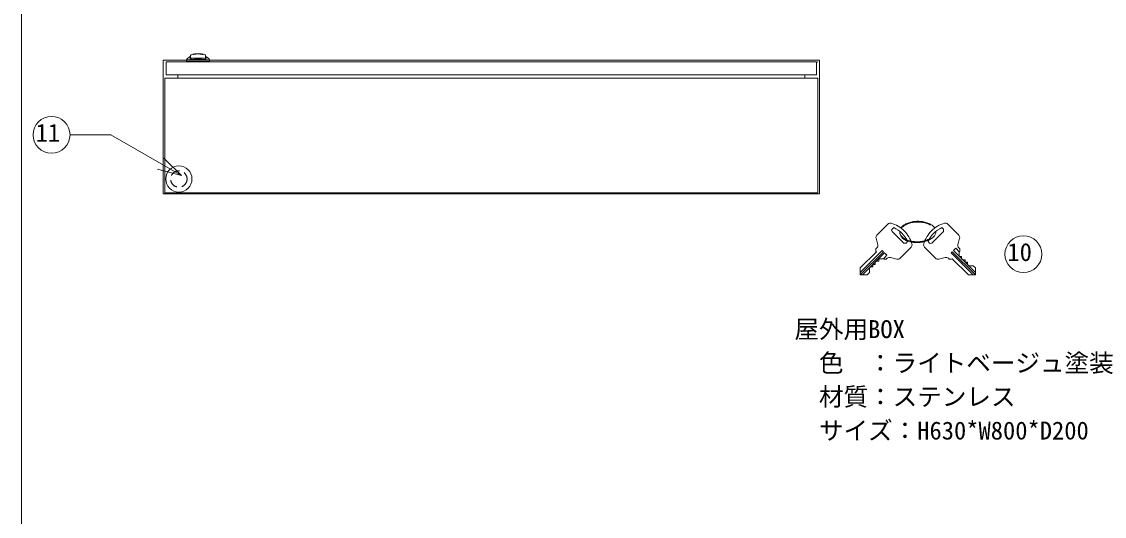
# Model space of a CAD drawing. Units: millimetres, scale not verified. Extents: x -79494 to 6471, y -2774 to 2774.
# Drawn here: x -1424 to -102, y -607 to -3 of the extents above; entities that cross this region are included whole.
import ezdxf
from ezdxf.enums import TextEntityAlignment as Align

# ---------------------------------------------------------------- set-up
doc = ezdxf.new("R2010")
doc.units = ezdxf.units.MM
doc.header["$LTSCALE"] = 4
doc.linetypes.add('USER3', pattern=[4.5, 3, -1.5])
for name, color, linetype, lineweight in [('0-1_WAKU', 7, 'Continuous', 18), ('0-3_moji', 7, 'Continuous', 18), ('0-7_KANAMONO', 4, 'Continuous', 18)]:
    doc.layers.add(name, color=color, linetype=linetype, lineweight=lineweight)
doc.styles.add('ＭＳ ゴシック', font='')
doc.styles.get('ＭＳ ゴシック').set_extended_font_data('MS Gothic')

msp = doc.modelspace()

# ---------------------------------------------------------------- linework, layer by layer
at = {"layer": '0-1_WAKU'}
msp.add_lwpolyline([(-1423.549, -2774), (6470.951, -2774), (6470.951, 2774), (-1423.549, 2774)], close=True, dxfattribs=at)
at = {"layer": '0-3_moji'}
for p, q in [((-1314.512, -141.565), (-1364.512, -141.565)), ((-1228.57, -191.184), (-1314.512, -141.565)), ((-1228.57, -191.184), (-1249.783, -169.97)), ((-1228.57, -191.184), (-1257.548, -183.419))]:
    msp.add_line(p, q, dxfattribs=at)
for centre in [(-1387.012, -141.565), (-200.44, -287.217)]:
    msp.add_circle(centre, 22.5, dxfattribs=at)
at = {"layer": '0-7_KANAMONO'}
for p, q in [((-1250.603, -213.389), (-1250.603, -50.389)), ((-1250.603, -50.389), (-449.579, -50.389)), ((-1247.103, -68.389), (-1247.103, -52.389)), ((-1247.103, -52.389), (-453.079, -52.389)), ((-1217.76, -49.889), (-1222.103, -49.889)), ((-1222.103, -51.889), (-1222.103, -49.889)), ((-1217.758, -51.889), (-1222.103, -51.889)), ((-1221.603, -52.389), (-1221.603, -51.889)), ((-1221.603, -52.389), (-1194.603, -52.389)), ((-1217.76, -49.889), (-1217.732, -49.689)), ((-1217.76, -50.689), (-1217.76, -49.889)), ((-1217.758, -51.889), (-1198.448, -51.889)), ((-1217.749, -46.685), (-1217.732, -49.689)), ((-1217.743, -47.689), (-1217.584, -47.689)), ((-1217.732, -49.689), (-1217.484, -49.689)), ((-1217.584, -49.689), (-1217.584, -47.689)), ((-1217.303, -47.689), (-1217.584, -47.689)), ((-1217.303, -45.37), (-1217.303, -44.834)), ((-1217.303, -45.97), (-1217.303, -45.37)), ((-1217.303, -46.201), (-1217.303, -45.97)), ((-1217.303, -48.419), (-1217.303, -46.201)), ((-1217.303, -48.689), (-1217.303, -48.419)), ((-1215.336, -47.989), (-1212.411, -47.989)), ((-1214.101, -43.375), (-1214.101, -43.12)), ((-1205.046, -48.489), (-1211.18, -48.489)), ((-1210.603, -48.489), (-1210.603, -48.689)), ((-1205.603, -48.689), (-1205.603, -48.489)), ((-1202.103, -43.375), (-1202.103, -43.12)), ((-1198.903, -44.834), (-1198.903, -45.37)), ((-1198.903, -45.37), (-1198.903, -45.97)), ((-1198.903, -48.419), (-1198.903, -48.689)), ((-1198.474, -49.689), (-1198.722, -49.689)), ((-1198.457, -46.685), (-1198.474, -49.689)), ((-1198.446, -49.889), (-1198.474, -49.689)), ((-1194.103, -51.889), (-1198.448, -51.889)), ((-1194.103, -49.889), (-1198.446, -49.889)), ((-1198.446, -50.689), (-1198.446, -49.889)), ((-1194.603, -51.889), (-1194.603, -52.389)), ((-1194.103, -49.889), (-1194.103, -51.889)), ((-453.079, -52.389), (-453.079, -68.389)), ((-451.329, -52.389), (-451.829, -52.389)), ((-449.579, -50.389), (-449.579, -213.389)), ((-1248.603, -212.389), (-1248.603, -72.389)), ((-1248.603, -72.389), (-451.579, -72.389)), ((-453.079, -68.389), (-1247.103, -68.389)), ((-1232.803, -68.389), (-1232.803, -72.389)), ((-467.379, -68.389), (-467.379, -72.389)), ((-451.579, -72.389), (-451.579, -212.389)), ((-449.579, -213.389), (-1250.603, -213.389)), ((-1248.353, -212.389), (-1248.853, -212.389)), ((-451.579, -212.389), (-1248.603, -212.389)), ((-365.836, -250.479), (-379.344, -263.987)), ((-279.324, -263.987), (-292.832, -250.479)), ((-358.817, -254.774), (-360.719, -256.676)), ((-297.949, -256.676), (-299.852, -254.774)), ((-380.38, -267.851), (-378.288, -275.659)), ((-343.749, -273.647), (-341.846, -271.744)), ((-316.822, -271.744), (-314.92, -273.647)), ((-280.381, -275.659), (-278.289, -267.851)), ((-351.06, -292.272), (-337.552, -278.764)), ((-321.117, -278.764), (-307.608, -292.272)), ((-362.731, -291.215), (-354.924, -293.307)), ((-303.745, -293.307), (-295.937, -291.215))]:
    msp.add_line(p, q, dxfattribs=at)
for points in [[(-1217.484, -49.689), (-1217.482, -49.689), (-1198.724, -49.689), (-1198.722, -49.689)], [(-1212.411, -47.989), (-1203.795, -47.989), (-1200.87, -47.989)], [(-1198.903, -45.97), (-1198.903, -46.201), (-1198.903, -48.419)], [(-360.719, -259.505), (-346.577, -273.647), (-343.749, -273.647)], [(-312.091, -273.647), (-297.949, -259.505), (-297.949, -256.676)], [(-379.323, -279.522), (-380.518, -280.718), (-380.518, -283.546), (-379.811, -284.253), (-399.61, -304.052), (-399.61, -312.538), (-391.125, -312.538), (-388.354, -309.767), (-388.354, -304.11), (-387.018, -302.774), (-384.189, -302.774), (-384.189, -299.945), (-381.361, -299.945), (-381.361, -297.117), (-379.811, -295.567), (-376.983, -295.567), (-376.983, -292.739), (-371.326, -292.739), (-370.619, -293.446), (-367.79, -293.446), (-366.595, -292.25)], [(-399.61, -312.538), (-371.326, -284.253), (-372.74, -282.839), (-399.61, -309.709)], [(-371.326, -292.739), (-367.083, -288.496), (-369.912, -285.668), (-396.782, -312.538)], [(-292.074, -292.25), (-290.878, -293.446), (-288.05, -293.446), (-287.343, -292.739), (-267.544, -312.538), (-259.058, -312.538), (-259.058, -304.052), (-261.829, -301.281), (-267.486, -301.281), (-268.822, -299.945), (-268.822, -297.117), (-271.651, -297.117), (-271.651, -294.288), (-274.479, -294.288), (-276.029, -292.739), (-276.029, -289.91), (-278.857, -289.91), (-278.857, -284.253), (-278.15, -283.546), (-278.15, -280.718), (-279.346, -279.522)], [(-259.058, -312.538), (-287.343, -284.253), (-288.757, -285.668), (-261.887, -312.538)], [(-278.857, -284.253), (-283.1, -280.011), (-285.928, -282.839), (-259.058, -309.709)]]:
    msp.add_lwpolyline(points, dxfattribs=at)
msp.add_circle((-1231.603, -195.389), 16, dxfattribs=at)
at = {"layer": '0-7_KANAMONO', "linetype": 'USER3'}
msp.add_circle((-1231.603, -195.389), 10, dxfattribs=at)
at = {"layer": '0-7_KANAMONO'}
for centre, radius, start, end in [((-1214.918, -53.407), 8, 116.35898, 153.91229), ((-1218.249, -46.688), 0.5, 0.3097, 116.26721), ((-1217.273, -49.956), 3.891, 90.4377, 104.42652), ((-1216.303, -44.834), 1, 109.97845, 180.00001), ((-1217.33, -47.091), 1.328, 271.1483, 299.05282), ((-1216.303, -48.689), 1, 180.00001, 270), ((-1215.453, -50.981), 2.993, 87.7624, 114.29277), ((-1208.103, -67.389), 25, 70.01806, 109.97845), ((-1214.084, -43.368), 0.019, 200.6727, 249.3273), ((-1214.065, -43.319), 0.071, 249.3273, 269.59958), ((-1214.054, -41.708), 1.682, 269.59958, 278.26459), ((-1217.987, -14.635), 29.039, 278.26459, 280.68676), ((-1208.103, -67.681), 24.92, 79.59663, 100.40337), ((-1209.615, -43.326), 5.438, 239.05985, 250.26551), ((-1211.603, -48.689), 1, 270, 0), ((-1211.186, -47.706), 0.784, 250.26551, 271.93098), ((-1204.603, -48.689), 1, 180.00001, 270), ((-1205.02, -47.706), 0.784, 268.06902, 289.73449), ((-1206.591, -43.326), 5.438, 289.73449, 300.94015), ((-1198.218, -14.635), 29.039, 259.31324, 261.73541), ((-1202.15, -41.708), 1.682, 261.73541, 270.40042), ((-1202.139, -43.319), 0.071, 270.40042, 290.6727), ((-1202.121, -43.368), 0.019, 290.6727, 339.3273), ((-1200.768, -51.057), 3.07, 66.043, 91.90183), ((-1199.903, -48.689), 1, 270, 0), ((-1199.903, -44.834), 1, 0, 70.02155), ((-1198.876, -47.091), 1.328, 240.94718, 268.85171), ((-1198.933, -49.956), 3.891, 75.57348, 89.5623), ((-1197.957, -46.688), 0.5, 63.73279, 179.6903), ((-1201.288, -53.407), 8, 26.08771, 63.64102), ((-451.579, -52.389), 0.25, 180, 0), ((-1248.603, -212.389), 0.25, 180, 0), ((-363.008, -253.308), 4, 74.65955, 135), ((-371.562, -284.489), 36.333, 45, 74.65955), ((-336.698, -265.381), 16.742, 119.4236, 134.13461), ((-332.551, -272.567), 25.04, 108.45497, 119.61063), ((-332.551, -273.567), 25.04, 108.45497, 119.61063), ((-330.118, -279.819), 32.688, 98.4225, 108.47645), ((-330.118, -280.819), 32.688, 98.4225, 108.47645), ((-329.391, -284.074), 37.004, 89.91198, 98.57049), ((-329.391, -285.074), 37.004, 89.91198, 98.57049), ((-329.365, -285.252), 38.182, 81.56327, 89.95426), ((-329.365, -286.252), 38.182, 81.56327, 89.95426), ((-328.523, -279.705), 32.571, 71.50548, 81.59557), ((-328.523, -280.705), 32.571, 71.50548, 81.59557), ((-326.096, -272.519), 24.987, 60.37751, 71.5569), ((-326.096, -273.519), 24.987, 60.37751, 71.5569), ((-322.094, -265.546), 16.947, 45.95476, 60.48703), ((-287.107, -284.489), 36.333, 105.34045, 135), ((-295.661, -253.308), 4, 45, 105.34045), ((-376.516, -266.816), 4, 135, 195), ((-359.305, -258.09), 2, 135, 225), ((-371.562, -284.489), 32.333, 45, 66.78557), ((-343.603, -259.756), 7.777, 180.31103, 204.77441), ((-343.603, -260.756), 7.777, 180.31103, 204.77441), ((-343.629, -259.834), 7.75, 175.64326, 179.73157), ((-343.629, -260.834), 7.75, 168.9127, 179.73157), ((-340.814, -258.384), 10.884, 205.17845, 226.13581), ((-340.814, -259.384), 10.884, 205.17845, 226.13581), ((-340.847, -261.188), 10.845, 133.82578, 147.02553), ((-340.847, -262.188), 10.845, 133.82578, 142.8008), ((-371.562, -284.489), 32.333, 23.21443, 45), ((-336.698, -266.381), 16.742, 119.4236, 134.13461), ((-371.562, -284.489), 36.333, 15.34045, 45), ((-287.107, -284.489), 36.333, 135, 164.65955), ((-287.107, -284.489), 32.333, 135, 156.78557), ((-317.822, -258.408), 10.845, 313.82578, 334.85996), ((-317.854, -261.212), 10.884, 32.98411, 46.13581), ((-287.107, -284.489), 32.333, 113.21443, 135), ((-315.039, -259.762), 7.75, 335.18299, 359.73157), ((-315.066, -259.84), 7.777, 0.31103, 4.38354), ((-282.153, -266.816), 4, 345, 45), ((-382.151, -276.694), 4, 315, 15), ((-336.574, -254.05), 16.947, 225.95476, 240.48703), ((-336.574, -255.05), 16.947, 225.95476, 240.48703), ((-333.275, -246.692), 24.987, 242.21464, 253.39403), ((-333.275, -247.692), 24.987, 242.21464, 253.39403), ((-331.079, -239.433), 32.571, 253.34261, 263.4327), ((-331.079, -240.433), 32.571, 253.34261, 263.4327), ((-340.38, -275.935), 4, 315, 15.34045), ((-330.416, -233.861), 38.182, 263.40041, 271.79139), ((-330.416, -234.861), 38.182, 263.40041, 271.79139), ((-330.352, -235.037), 37.004, 271.74911, 280.40762), ((-330.352, -236.037), 37.004, 271.74911, 280.40762), ((-329.489, -239.268), 32.688, 280.25964, 290.31358), ((-329.489, -240.268), 32.688, 280.25964, 290.31358), ((-318.288, -275.935), 4, 164.65955, 225), ((-327.162, -245.646), 25.898, 290.38459, 301.20201), ((-327.162, -246.646), 25.898, 290.38459, 301.20201), ((-313.505, -272.232), 2, 225, 315), ((-321.971, -254.215), 16.742, 299.4236, 314.13461), ((-276.517, -276.694), 4, 165, 225), ((-363.766, -295.079), 4, 75, 135), ((-353.888, -289.443), 4, 255, 315), ((-304.78, -289.443), 4, 225, 285), ((-294.902, -295.079), 4, 45, 105)]:
    msp.add_arc(centre, radius, start, end, dxfattribs=at)

# ---------------------------------------------------------------- texts
at = {"layer": '0-3_moji', "style": 'ＭＳ ゴシック'}
for s, p in [('11', (-1406.504, -156.565)), ('10', (-219.932, -302.217)), ('屋外用BOX', (-480.014, -396.342)), ('色  ：ライトベージュ塗装', (-450.014, -437.592)), ('材質：ステンレス', (-450.014, -478.842)), ('サイズ：H630*W800*D200', (-450.014, -520.092))]:
    msp.add_text(s, height=21.99, dxfattribs=at).set_placement(p, align=Align.BOTTOM_LEFT)

doc.saveas('drawing.dxf')
